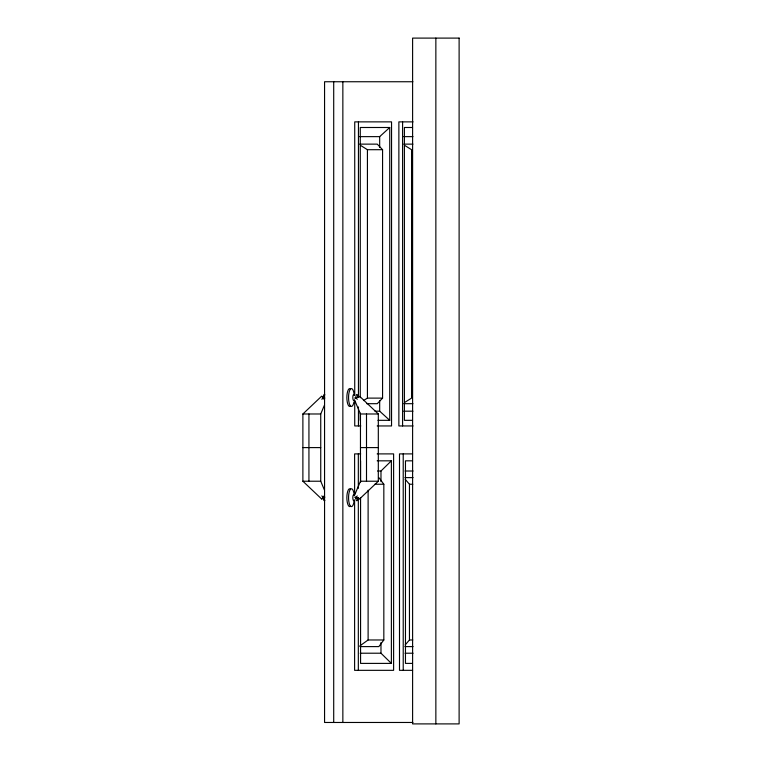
<?xml version="1.0" encoding="UTF-8"?>
<svg xmlns="http://www.w3.org/2000/svg" width="762" height="762" viewBox="0 0 762 762"><rect width="100%" height="100%" fill="white"/><g stroke="black" fill="none" stroke-linecap="round" stroke-linejoin="round"><path stroke-width="1.14" d="M354.654 398.059L359.445 396.659M323.155 498.548L321.516 498.881L324.831 497.148M324.422 489.995L320.735 481.222L320.735 413.985L324.422 405.213M354.463 495.491L360.464 481.222L360.464 413.985L354.463 399.717M357.245 495.9L355.864 497.729L354.654 497.148M378.857 477.622L383.829 484.241L383.829 639.975L378.857 646.605L360.045 646.605M321.84 399.307L323.355 397.469L324.831 398.059M405.184 644.947L409.451 639.975L409.451 484.241L405.184 479.279M359.693 144.132L377.257 144.132L382.572 149.704L382.572 398.116L377.257 403.689L366.722 403.689M377.523 471.011L380.981 471.011L391.382 460.829L391.382 663.397L360.569 663.397L360.569 497.548M321.516 498.881L302.885 481.222L302.885 413.985L321.516 396.326L323.155 396.659M355.559 497.31A3.086 1.981 -24.5 0 0 355.864 497.729L359.693 498.862L378.314 481.222L378.314 413.985L359.693 396.335M359.635 136.636L379.676 136.636L389.734 127.492L389.734 420.329L377.952 420.329M359.797 645.947L368.113 639.975L383.829 639.975M363.474 400.593L367.427 398.116L382.572 398.116M404.641 402.45L411.566 398.116L411.566 149.704L404.641 145.371M358.502 397.202L357.845 397.516A3.067 0.991 -90 0 0 356.73 394.478A3.067 0.991 -90 0 0 355.902 398.307M412.928 81.744L324.564 81.744L324.564 722.471L412.928 722.471M413.09 121.872L398.869 121.872L398.869 425.948L413.09 425.948M389.734 127.492L360.274 127.492L360.274 397.707M412.537 127.492L404.403 127.492L404.403 420.329L412.537 420.329M403.717 136.636L412.975 136.636M403.803 144.132L412.966 144.132M360.502 145.371L367.427 149.704L382.572 149.704M403.803 403.689L412.966 403.689M374.961 411.185L379.676 411.185L389.734 420.329M403.717 411.185L412.975 411.185M302.885 413.985L320.735 413.985M360.464 413.985L378.314 413.985M360.817 425.948L354.73 425.948L354.73 401.012M377.18 425.948L391.544 425.948L391.544 121.872L354.73 121.872L354.73 395.068M302.885 447.599L320.735 447.599M360.464 447.599L378.314 447.599M360.683 453.895L354.606 453.895L354.606 494.328M377.152 453.895L393.611 453.895L393.611 670.331L354.606 670.331L354.606 500.272M412.594 453.895L399.498 453.895L399.498 670.331L412.594 670.331M377.161 460.829L391.382 460.829M412.537 460.829L405.46 460.829L405.46 663.397L412.537 663.397M405.07 471.011L413.099 471.011M404.927 477.622L413.09 477.622M302.885 481.222L320.735 481.222M360.464 481.222L378.314 481.222M374.856 484.241L383.829 484.241M409.451 484.241L412.785 484.241M409.451 639.975L412.785 639.975M404.927 646.605L413.09 646.605M360.207 653.215L380.981 653.215L391.382 663.397M405.07 653.215L413.099 653.215M358.502 497.996L359.693 498.862M321.84 495.9L323.355 497.729A3.086 2.172 -11.2 0 0 323.974 497.31M357.245 399.307L355.864 397.469A3.086 1.981 24.5 0 0 355.559 397.888M321.516 396.326L323.355 397.469A3.086 2.172 11.2 0 1 323.974 397.888M435.854 38.1L435.854 723.9M403.222 453.895L403.222 670.331M402.593 121.872L402.593 425.948M380.981 471.011L380.981 481.66M380.981 642.566L380.981 653.215M379.676 136.636L379.676 147.333M379.676 400.488L379.676 411.185M368.113 490.195L368.113 639.975M367.427 149.704L367.427 398.116M366.503 413.985L366.503 481.222M360.569 460.829L360.569 482.146M360.274 413.185L360.274 420.329M358.454 121.872L358.454 396.259M358.454 406.946L358.454 425.948M358.33 453.895L358.33 488.385M358.33 497.891L358.33 670.331M342.852 81.744L342.852 722.471M333.708 81.744L333.708 722.471M308.934 413.985L308.934 481.222M324.841 500.339A3.067 0.991 -90 0 1 323.65 499.853A3.067 0.991 -90 0 1 323.488 496.157M323.488 399.05A3.067 0.991 -90 0 1 323.65 395.345A3.067 0.991 -90 0 1 324.841 394.859M354.225 499.996A8.944 2.886 -90 0 1 349.787 505.016A8.944 2.886 -90 0 1 349.787 490.357A8.944 2.886 -90 0 1 354.225 495.367M354.301 500.339A3.067 0.991 -90 0 1 352.816 497.681A3.067 0.991 -90 0 1 354.301 495.033M357.845 497.681A3.067 0.991 -90 0 1 356.73 500.729A3.067 0.991 -90 0 1 355.902 496.891M350.491 506.32A8.944 2.886 -90 0 1 346.862 497.681A8.944 2.886 -90 0 1 350.491 489.042M353.93 401.993A8.944 2.886 -90 0 1 349.396 403.841A8.944 2.886 -90 0 1 349.996 389.773A8.944 2.886 -90 0 1 354.225 395.202M354.063 400.479A3.067 0.991 -90 0 1 352.825 397.116A3.067 0.991 -90 0 1 354.301 394.859M350.491 406.156A8.944 2.886 -90 0 1 346.862 397.516A8.944 2.886 -90 0 1 350.491 388.877M459.115 38.1L412.604 38.1L412.604 723.9L459.115 723.9L459.115 38.1"/></g></svg>
